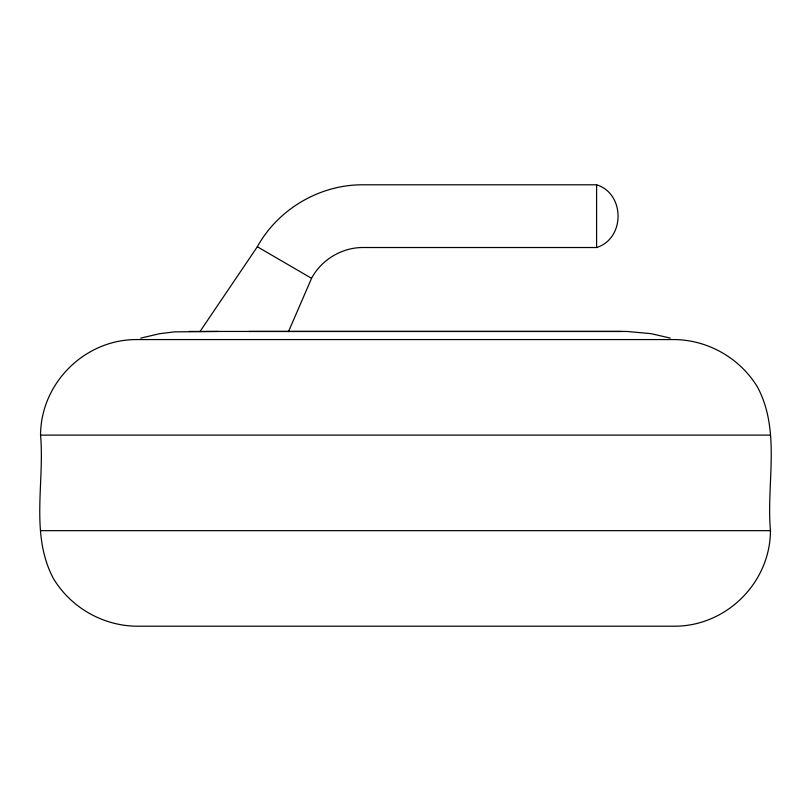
<?xml version="1.0" encoding="UTF-8"?>
<svg xmlns="http://www.w3.org/2000/svg" width="811" height="811" viewBox="0 0 811 811"><rect width="100%" height="100%" fill="white"/><g stroke="black" fill="none" stroke-linecap="round" stroke-linejoin="round"><path stroke-width="1.22" d="M40.55 435.112C40.712 383.36 84.344 339.738 136.096 339.566L674.904 339.566C708.55 340.133 740.342 358.492 757.646 387.344C780.973 431.401 766.243 483.285 770.45 530.658C770.288 582.41 726.656 626.041 674.904 626.204L136.096 626.204C102.45 625.636 70.658 607.277 53.354 578.425C30.027 534.368 44.757 482.484 40.55 435.112L770.45 435.112M288.503 331.608L311.556 278.305C321.582 259.449 342.404 247.173 363.754 247.517L596.592 247.517C625.22 238.637 625.22 193.677 596.592 184.796L362.365 184.796C319.575 184.715 277.96 209.258 257.34 246.747L199.952 331.608M140.759 338.096L159.808 333.666L174.375 331.881L218.037 331.446M621.966 331.446L189.034 331.446M248.977 331.446L626.852 331.446L651.192 333.666L670.241 338.096M40.55 530.658L770.45 530.658M257.34 246.747L311.556 278.305M596.592 184.796L596.592 247.517"/></g></svg>
